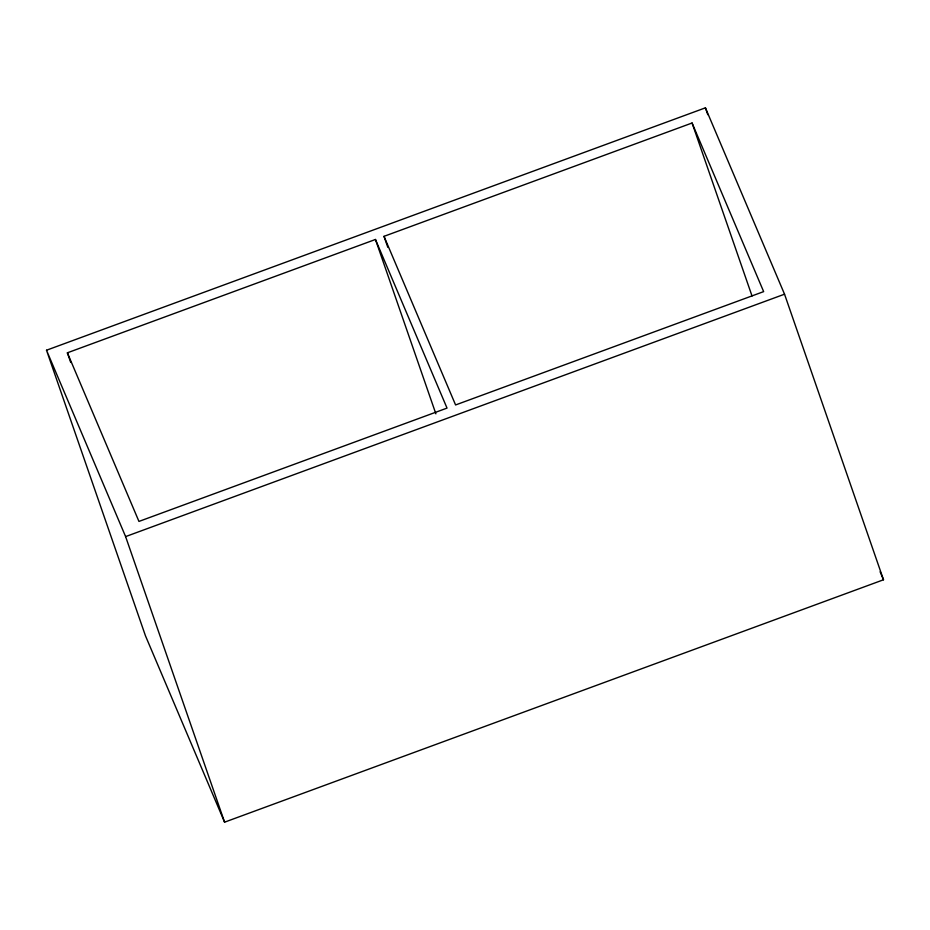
<?xml version="1.0" encoding="UTF-8"?>
<svg xmlns="http://www.w3.org/2000/svg" width="930" height="930" viewBox="0 0 930 930"><rect width="100%" height="100%" fill="white"/><g stroke="black" fill="none" stroke-linecap="round" stroke-linejoin="round"><path stroke-width="1.4" d="M46.5 350.226L705.417 107.834L784.536 294.194L883.5 579.774L224.583 822.167L145.464 635.806L46.5 350.226L125.608 536.598L224.583 822.167M67.379 352.807L375.453 239.475L447.028 408.096L138.954 521.428L67.379 352.807L70.715 362.421M384.009 236.336L692.071 123.004L763.646 291.625L455.584 404.957L384.009 236.336L387.81 247.31M125.608 536.598L784.536 294.194M880.106 571.776L883.5 579.774M705.417 107.834L707.8 114.692M692.071 123.004L752.021 295.984M375.453 239.475L435.879 413.838"/></g></svg>
